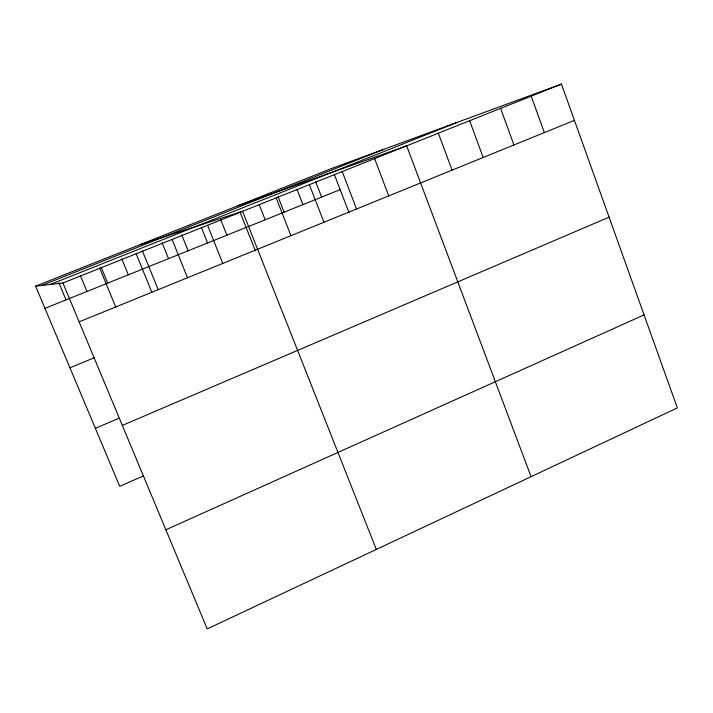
<?xml version="1.0" encoding="UTF-8"?>
<svg xmlns="http://www.w3.org/2000/svg" width="713" height="713" viewBox="0 0 713 713"><rect width="100%" height="100%" fill="white"/><g stroke="black" fill="none" stroke-linecap="round" stroke-linejoin="round"><path stroke-width="1.07" d="M165.871 529.777L644.062 314.905M143.188 476.034L119.731 486.319L35.65 286.171L331.973 168.339L561.452 84.089L677.35 407.907L207.216 628.911L62.922 282.99L35.65 286.171M95.364 428.317L119.062 418.219M122.324 425.403L609.08 217.162M69.945 367.819L94.74 357.552M79.134 321.848L574.437 120.363M44.964 308.346L340.172 189.649M62.922 282.99L561.452 84.089M41.63 285.476L383.754 149.329M50.275 284.469L457.202 122.369M237.563 205.879L406.66 145.853L531.06 476.676M139.891 244.728L242.58 211.306L376.312 549.42M58.894 282.794L66.033 299.879M80.293 275.432L86.95 291.465M101.121 267.125L107.716 283.114M99.767 268.293L115.72 306.964M121.789 258.881L128.331 274.826M142.324 250.691L158.063 289.318M136.147 253.775L151.86 292.268M172.065 239.443L187.546 277.749M162.101 242.794L168.535 258.667M181.753 234.96L188.125 250.789M207.545 225.29L222.786 263.418M201.378 227.456L207.59 242.964M220.763 219.729L226.912 235.192M240.005 212.046L255.397 250.914M259.122 204.426L265.183 219.8M278.115 196.85L284.113 212.189M276.181 197.902L290.966 235.682M296.973 189.328L302.927 204.622M315.707 181.851L321.608 197.109M309.38 184.658L323.952 222.26M334.317 174.427L349.076 212.795M342.187 171.575L356.553 208.998M374.61 158.634L388.763 195.897M438.335 133.215L452.087 170.14M469.644 120.72L483.2 157.484M500.597 108.367L513.957 144.971M531.203 96.166L544.367 132.6"/></g></svg>
